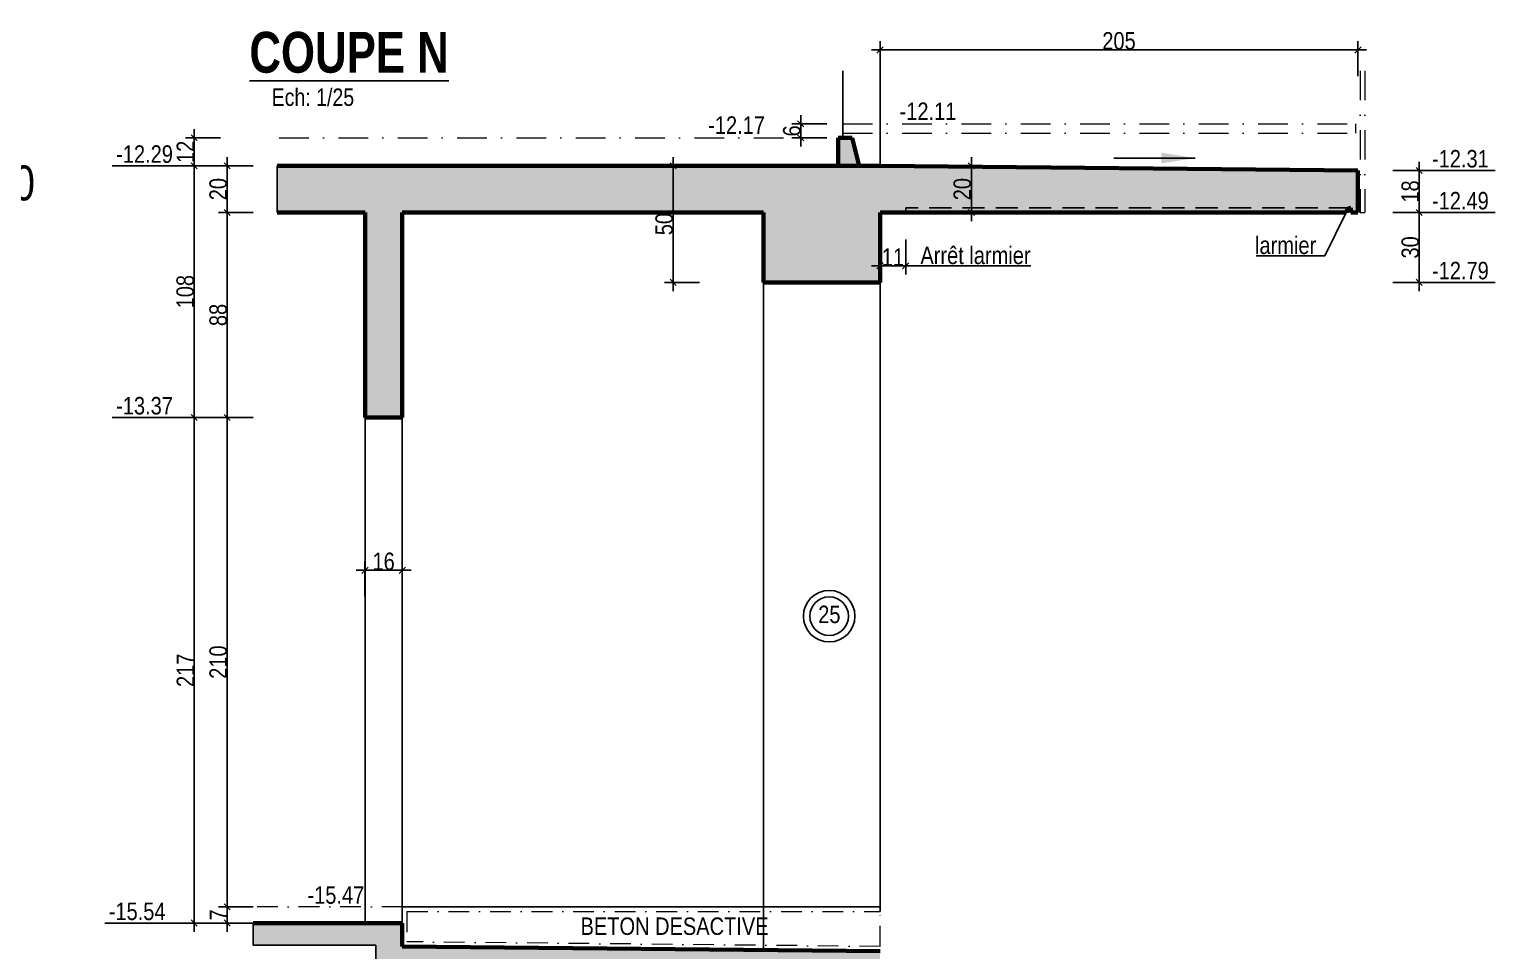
# Model space of a CAD drawing. Header units: millimetres. Extents: x -22 to 27383, y -3644 to 590.
# Drawn here: x 13873 to 15139, y -2784 to -1994 of the extents above; entities that cross this region are included whole.
import ezdxf
from ezdxf.enums import TextEntityAlignment as Align

# ---------------------------------------------------------------- set-up
doc = ezdxf.new("R2010")
doc.units = ezdxf.units.MM
doc.linetypes.add('CACHEX2', pattern=[19.05, 12.7, -6.35])
doc.linetypes.add('TIRETPTX2', pattern=[50.8, 25.4, -12.7, 0, -12.7])
for name, color, linetype in [('01_cote_gen', 4, 'Continuous'), ('01_linteaux', 2, 'Continuous'), ('01_poch_BN', 9, 'Continuous'), ('01_texte', 230, 'Continuous'), ('AA_COTES', 2, 'Continuous')]:
    doc.layers.add(name, color=color, linetype=linetype)
doc.layers.add('01_murs_coup', color=5, linetype='Continuous', lineweight=60)
doc.layers.add('01_tram_axes', color=2, linetype='TIRETPTX2', lineweight=9)
doc.styles.add('ARIAL NA', font='ARIALN.TTF')
doc.styles.add('impact', font='impact.ttf')
doc.styles.add('MATTE_TXT', font='arial.ttf')
doc.styles.add('STYLE2', font='ARIALN.TTF')
doc.dimstyles.new('JB25', dxfattribs={"dimscale": 0.1, "dimtxt": 150, "dimasz": 15, "dimexe": 0.1, "dimexo": 0.1, "dimgap": 0.09, "dimtad": 1, "dimdec": 1, "dimlfac": 0.5, "dimdsep": 46, "dimtxsty": 'STYLE2', "dimblk1": 'BOND_G', "dimblk2": 'BOND_D', "dimsah": 1, "dimcen": 1.5, "dimdle": 0.01, "dimse1": 1, "dimse2": 1, "dimclrd": 4, "dimclre": 2, "dimclrt": 6, "dimazin": 2, "dimtfac": 2.333333, "dimtdec": 1, "dimtix": 1, "dimtmove": 2, "dimatfit": 3, "dimldrblk": 'BOND_G', "dimfxl": 1, "dimtolj": 1, "dimtzin": 0, "dimarcsym": 0})

# ---------------------------------------------------------------- blocks, each defined once
blk = doc.blocks.new('BOND_G')
at = {"layer": 'AA_COTES', "color": 0}
for p, q in [((0, -5), (0, 15)), ((5, 0), (-5, 0)), ((1.77, 1.77), (-1.77, -1.77))]:
    blk.add_line(p, q, dxfattribs=at)
blk = doc.blocks.new('BOND_D')
at = {"layer": 'AA_COTES', "color": 0}
for p, q in [((5, 0), (-5, 0)), ((-1.77, -1.77), (1.77, 1.77)), ((0, 5), (0, -15))]:
    blk.add_line(p, q, dxfattribs=at)
blk = doc.blocks.new('*D2116')
at = {"layer": '01_cote_gen', "color": 4, "lineweight": -2, "transparency": 16777216}
blk.add_line((14042.9, -2325.4), (14042.9, -2152.4), dxfattribs=at)
at = {"layer": 'Defpoints', "color": 0, "transparency": 16777216}
for p in [(14042.9, -2150.9), (14115.8, -2150.9), (14153.5, -2326.9)]:
    blk.add_point(p, dxfattribs=at)
at = {"layer": '01_cote_gen', "color": 4, "lineweight": -2, "transparency": 16777216, "xscale": 1.5, "yscale": 1.5, "zscale": 1.5}
for name, p, rotation in [('BOND_D', (14042.9, -2150.9), 90), ('BOND_G', (14042.9, -2326.9), 270)]:
    blk.add_blockref(name, p, dxfattribs=dict(at, rotation=rotation))
at = {"layer": '01_cote_gen', "color": 6, "transparency": 16777216, "insert": (14035.3, -2238.9), "char_height": 15, "attachment_point": 5, "rotation": 90, "style": 'STYLE2'}
blk.add_mtext('\\A1;88', dxfattribs=at)
blk = doc.blocks.new('*D2117')
at = {"layer": '01_cote_gen', "color": 4, "lineweight": -2, "transparency": 16777216}
blk.add_line((14042.9, -2149.4), (14042.9, -2112.4), dxfattribs=at)
at = {"layer": 'Defpoints', "color": 0, "transparency": 16777216}
for p in [(14042.9, -2110.9), (14115.8, -2110.9), (14115.8, -2150.9)]:
    blk.add_point(p, dxfattribs=at)
at = {"layer": '01_cote_gen', "color": 4, "lineweight": -2, "transparency": 16777216, "xscale": 1.5, "yscale": 1.5, "zscale": 1.5}
for name, p, rotation in [('BOND_D', (14042.9, -2110.9), 90), ('BOND_G', (14042.9, -2150.9), 270)]:
    blk.add_blockref(name, p, dxfattribs=dict(at, rotation=rotation))
at = {"layer": '01_cote_gen', "color": 6, "transparency": 16777216, "insert": (14035.3, -2130.9), "char_height": 15, "attachment_point": 5, "rotation": 90, "style": 'STYLE2'}
blk.add_mtext('\\A1;20', dxfattribs=at)
blk = doc.blocks.new('*D2118')
at = {"layer": '01_cote_gen', "color": 4, "lineweight": -2, "transparency": 16777216}
blk.add_line((14014.6, -2325.4), (14014.6, -2112.4), dxfattribs=at)
at = {"layer": 'Defpoints', "color": 0, "transparency": 16777216}
for p in [(14014.6, -2110.9), (14155.3, -2110.9), (14155.3, -2326.9)]:
    blk.add_point(p, dxfattribs=at)
at = {"layer": '01_cote_gen', "color": 4, "lineweight": -2, "transparency": 16777216, "xscale": 1.5, "yscale": 1.5, "zscale": 1.5}
for name, p, rotation in [('BOND_D', (14014.6, -2110.9), 90), ('BOND_G', (14014.6, -2326.9), 270)]:
    blk.add_blockref(name, p, dxfattribs=dict(at, rotation=rotation))
at = {"layer": '01_cote_gen', "color": 6, "transparency": 16777216, "insert": (14007, -2218.9), "char_height": 15, "attachment_point": 5, "rotation": 90, "style": 'STYLE2'}
blk.add_mtext('\\A1;108', dxfattribs=at)
blk = doc.blocks.new('*D2119')
at = {"layer": '01_cote_gen', "color": 4, "lineweight": -2, "transparency": 16777216}
blk.add_line((14042.9, -2745.4), (14042.9, -2328.4), dxfattribs=at)
at = {"layer": 'Defpoints', "color": 0, "transparency": 16777216}
for p in [(14042.9, -2326.9), (14095.5, -2326.9), (14127.9, -2746.9)]:
    blk.add_point(p, dxfattribs=at)
at = {"layer": '01_cote_gen', "color": 4, "lineweight": -2, "transparency": 16777216, "xscale": 1.5, "yscale": 1.5, "zscale": 1.5}
for name, p, rotation in [('BOND_D', (14042.9, -2326.9), 90), ('BOND_G', (14042.9, -2746.9), 270)]:
    blk.add_blockref(name, p, dxfattribs=dict(at, rotation=rotation))
at = {"layer": '01_cote_gen', "color": 6, "transparency": 16777216, "insert": (14035.3, -2536.9), "char_height": 15, "attachment_point": 5, "rotation": 90, "style": 'STYLE2'}
blk.add_mtext('\\A1;210', dxfattribs=at)
blk = doc.blocks.new('*D2120')
at = {"layer": '01_cote_gen', "color": 4, "lineweight": -2, "transparency": 16777216}
blk.add_line((14042.9, -2759.4), (14042.9, -2748.4), dxfattribs=at)
at = {"layer": 'Defpoints', "color": 0, "transparency": 16777216}
for p in [(14042.9, -2746.9), (14149.2, -2746.9), (14149.2, -2760.9)]:
    blk.add_point(p, dxfattribs=at)
at = {"layer": '01_cote_gen', "color": 4, "lineweight": -2, "transparency": 16777216, "xscale": 1.5, "yscale": 1.5, "zscale": 1.5}
for name, p, rotation in [('BOND_D', (14042.9, -2746.9), 90), ('BOND_G', (14042.9, -2760.9), 270)]:
    blk.add_blockref(name, p, dxfattribs=dict(at, rotation=rotation))
at = {"layer": '01_cote_gen', "color": 6, "transparency": 16777216, "insert": (14035.4, -2753.9), "char_height": 15, "attachment_point": 5, "rotation": 90, "style": 'STYLE2'}
blk.add_mtext('\\A1;7', dxfattribs=at)
blk = doc.blocks.new('*D2121')
at = {"layer": '01_cote_gen', "color": 4, "lineweight": -2, "transparency": 16777216}
blk.add_line((14014.6, -2759.4), (14014.6, -2328.4), dxfattribs=at)
at = {"layer": 'Defpoints', "color": 0, "transparency": 16777216}
for p in [(14014.6, -2326.9), (14095.5, -2326.9), (14126.1, -2760.9)]:
    blk.add_point(p, dxfattribs=at)
at = {"layer": '01_cote_gen', "color": 4, "lineweight": -2, "transparency": 16777216, "xscale": 1.5, "yscale": 1.5, "zscale": 1.5}
for name, p, rotation in [('BOND_D', (14014.6, -2326.9), 90), ('BOND_G', (14014.6, -2760.9), 270)]:
    blk.add_blockref(name, p, dxfattribs=dict(at, rotation=rotation))
at = {"layer": '01_cote_gen', "color": 6, "transparency": 16777216, "insert": (14007.1, -2543.9), "char_height": 15, "attachment_point": 5, "rotation": 90, "style": 'STYLE2'}
blk.add_mtext('\\A1;217', dxfattribs=at)
blk = doc.blocks.new('*D2152')
at = {"layer": '01_cote_gen', "color": 4, "lineweight": -2, "transparency": 16777216}
blk.add_line((14162.7, -2458.1), (14191.7, -2458.1), dxfattribs=at)
at = {"layer": 'Defpoints', "color": 0, "transparency": 16777216}
for p in [(14161.2, -2464.8), (14193.2, -2458.1), (14193.2, -2464.8)]:
    blk.add_point(p, dxfattribs=at)
at = {"layer": '01_cote_gen', "color": 4, "lineweight": -2, "transparency": 16777216, "xscale": 1.5, "yscale": 1.5, "zscale": 1.5, "rotation": 180}
blk.add_blockref('BOND_G', (14161.2, -2458.1), dxfattribs=at)
at = {"layer": '01_cote_gen', "color": 4, "lineweight": -2, "transparency": 16777216, "xscale": 1.5, "yscale": 1.5, "zscale": 1.5}
blk.add_blockref('BOND_D', (14193.2, -2458.1), dxfattribs=at)
at = {"layer": '01_cote_gen', "color": 6, "transparency": 16777216, "insert": (14177.2, -2450.5), "char_height": 15, "attachment_point": 5, "style": 'STYLE2'}
blk.add_mtext('\\A1;16', dxfattribs=at)
blk = doc.blocks.new('*D2149')
at = {"layer": '01_cote_gen', "color": 4, "lineweight": -2, "transparency": 16777216}
blk.add_line((14535.1, -2085.4), (14535.1, -2076.4), dxfattribs=at)
at = {"layer": 'Defpoints', "color": 0, "transparency": 16777216}
for p in [(14535.1, -2074.9), (14579.2, -2074.9), (14579.2, -2086.9)]:
    blk.add_point(p, dxfattribs=at)
at = {"layer": '01_cote_gen', "color": 4, "lineweight": -2, "transparency": 16777216, "xscale": 1.5, "yscale": 1.5, "zscale": 1.5}
for name, p, rotation in [('BOND_D', (14535.1, -2074.9), 90), ('BOND_G', (14535.1, -2086.9), 270)]:
    blk.add_blockref(name, p, dxfattribs=dict(at, rotation=rotation))
at = {"layer": '01_cote_gen', "color": 6, "transparency": 16777216, "insert": (14527.5, -2080.9), "char_height": 15, "attachment_point": 5, "rotation": 90, "style": 'STYLE2'}
blk.add_mtext('\\A1;6', dxfattribs=at)
blk = doc.blocks.new('*D2115')
at = {"layer": '01_cote_gen', "color": 4, "lineweight": -2, "transparency": 16777216}
blk.add_line((14623.7, -2196.7), (14604.7, -2196.7), dxfattribs=at)
at = {"layer": 'Defpoints', "color": 0, "transparency": 16777216}
for p in [(14625.2, -2159.6), (14603.2, -2170.7), (14603.2, -2196.7)]:
    blk.add_point(p, dxfattribs=at)
at = {"layer": '01_cote_gen', "color": 4, "lineweight": -2, "transparency": 16777216, "xscale": 1.5, "yscale": 1.5, "zscale": 1.5, "rotation": 180}
blk.add_blockref('BOND_D', (14603.2, -2196.7), dxfattribs=at)
at = {"layer": '01_cote_gen', "color": 4, "lineweight": -2, "transparency": 16777216, "xscale": 1.5, "yscale": 1.5, "zscale": 1.5}
blk.add_blockref('BOND_G', (14625.2, -2196.7), dxfattribs=at)
at = {"layer": '01_cote_gen', "color": 6, "transparency": 16777216, "insert": (14614.2, -2189.2), "char_height": 15, "attachment_point": 5, "style": 'STYLE2'}
blk.add_mtext('\\A1;11', dxfattribs=at)
blk = doc.blocks.new('*D2150')
at = {"layer": '01_cote_gen', "color": 4, "lineweight": -2, "transparency": 16777216}
blk.add_line((14681.5, -2112.4), (14681.5, -2149.4), dxfattribs=at)
at = {"layer": 'Defpoints', "color": 0, "transparency": 16777216}
for p in [(14603.2, -2110.9), (14603.2, -2150.9), (14681.5, -2150.9)]:
    blk.add_point(p, dxfattribs=at)
at = {"layer": '01_cote_gen', "color": 4, "lineweight": -2, "transparency": 16777216, "xscale": 1.5, "yscale": 1.5, "zscale": 1.5}
for name, p, rotation in [('BOND_G', (14681.5, -2110.9), 90), ('BOND_D', (14681.5, -2150.9), 270)]:
    blk.add_blockref(name, p, dxfattribs=dict(at, rotation=rotation))
at = {"layer": '01_cote_gen', "color": 6, "transparency": 16777216, "insert": (14673.8, -2130.9), "char_height": 15, "attachment_point": 5, "rotation": 90, "style": 'STYLE2'}
blk.add_mtext('\\A1;20', dxfattribs=at)
blk = doc.blocks.new('*D2151')
at = {"layer": '01_cote_gen', "color": 4, "lineweight": -2, "transparency": 16777216}
blk.add_line((15065.8, -2116.4), (15065.8, -2149.4), dxfattribs=at)
at = {"layer": 'Defpoints', "color": 0, "transparency": 16777216}
for p in [(15013.2, -2114.9), (15013.2, -2150.9), (15065.8, -2150.9)]:
    blk.add_point(p, dxfattribs=at)
at = {"layer": '01_cote_gen', "color": 4, "lineweight": -2, "transparency": 16777216, "xscale": 1.5, "yscale": 1.5, "zscale": 1.5}
for name, p, rotation in [('BOND_G', (15065.8, -2114.9), 90), ('BOND_D', (15065.8, -2150.9), 270)]:
    blk.add_blockref(name, p, dxfattribs=dict(at, rotation=rotation))
at = {"layer": '01_cote_gen', "color": 6, "transparency": 16777216, "insert": (15058.2, -2132.9), "char_height": 15, "attachment_point": 5, "rotation": 90, "style": 'STYLE2'}
blk.add_mtext('\\A1;18', dxfattribs=at)
blk = doc.blocks.new('*D2146')
at = {"layer": '01_cote_gen', "color": 4, "lineweight": -2, "transparency": 16777216}
blk.add_line((14014.6, -2109.4), (14014.6, -2088.4), dxfattribs=at)
at = {"layer": 'Defpoints', "color": 0, "transparency": 16777216}
for p in [(14014.6, -2086.9), (14087.6, -2086.9), (14085.9, -2110.9)]:
    blk.add_point(p, dxfattribs=at)
at = {"layer": '01_cote_gen', "color": 4, "lineweight": -2, "transparency": 16777216, "xscale": 1.5, "yscale": 1.5, "zscale": 1.5}
for name, p, rotation in [('BOND_D', (14014.6, -2086.9), 90), ('BOND_G', (14014.6, -2110.9), 270)]:
    blk.add_blockref(name, p, dxfattribs=dict(at, rotation=rotation))
at = {"layer": '01_cote_gen', "color": 6, "transparency": 16777216, "insert": (14007.1, -2098.9), "char_height": 15, "attachment_point": 5, "rotation": 90, "style": 'STYLE2'}
blk.add_mtext('\\A1;12', dxfattribs=at)
blk = doc.blocks.new('*D2114')
at = {"layer": '01_cote_gen', "color": 4, "lineweight": -2, "transparency": 16777216}
blk.add_line((14604.7, -2011.4), (15011.7, -2011.4), dxfattribs=at)
at = {"layer": 'Defpoints', "color": 0, "transparency": 16777216}
for p in [(14603.2, -1999.5), (15013.2, -2011.4), (15013.2, -2085.1)]:
    blk.add_point(p, dxfattribs=at)
at = {"layer": '01_cote_gen', "color": 4, "lineweight": -2, "transparency": 16777216, "xscale": 1.5, "yscale": 1.5, "zscale": 1.5, "rotation": 180}
blk.add_blockref('BOND_G', (14603.2, -2011.4), dxfattribs=at)
at = {"layer": '01_cote_gen', "color": 4, "lineweight": -2, "transparency": 16777216, "xscale": 1.5, "yscale": 1.5, "zscale": 1.5}
blk.add_blockref('BOND_D', (15013.2, -2011.4), dxfattribs=at)
at = {"layer": '01_cote_gen', "color": 6, "transparency": 16777216, "insert": (14808.2, -2003.7), "char_height": 15, "attachment_point": 5, "style": 'STYLE2'}
blk.add_mtext('\\A1;205', dxfattribs=at)
blk = doc.blocks.new('*D2147')
at = {"layer": '01_cote_gen', "color": 4, "lineweight": -2, "transparency": 16777216}
blk.add_line((14425.7, -2209.4), (14425.7, -2112.4), dxfattribs=at)
at = {"layer": 'Defpoints', "color": 0, "transparency": 16777216}
for p in [(14425.7, -2110.9), (14448.3, -2110.9), (14503.2, -2210.9)]:
    blk.add_point(p, dxfattribs=at)
at = {"layer": '01_cote_gen', "color": 4, "lineweight": -2, "transparency": 16777216, "xscale": 1.5, "yscale": 1.5, "zscale": 1.5}
for name, p, rotation in [('BOND_D', (14425.7, -2110.9), 90), ('BOND_G', (14425.7, -2210.9), 270)]:
    blk.add_blockref(name, p, dxfattribs=dict(at, rotation=rotation))
at = {"layer": '01_cote_gen', "color": 6, "transparency": 16777216, "insert": (14418, -2160.9), "char_height": 15, "attachment_point": 5, "rotation": 90, "style": 'STYLE2'}
blk.add_mtext('\\A1;50', dxfattribs=at)
blk = doc.blocks.new('*D2148')
at = {"layer": '01_cote_gen', "color": 4, "lineweight": -2, "transparency": 16777216}
blk.add_line((15065.8, -2152.4), (15065.8, -2209.4), dxfattribs=at)
at = {"layer": 'Defpoints', "color": 0, "transparency": 16777216}
for p in [(14890.6, -2150.9), (14603.2, -2210.9), (15065.8, -2210.9)]:
    blk.add_point(p, dxfattribs=at)
at = {"layer": '01_cote_gen', "color": 4, "lineweight": -2, "transparency": 16777216, "xscale": 1.5, "yscale": 1.5, "zscale": 1.5}
for name, p, rotation in [('BOND_G', (15065.8, -2150.9), 90), ('BOND_D', (15065.8, -2210.9), 270)]:
    blk.add_blockref(name, p, dxfattribs=dict(at, rotation=rotation))
at = {"layer": '01_cote_gen', "color": 6, "transparency": 16777216, "insert": (15058.2, -2180.9), "char_height": 15, "attachment_point": 5, "rotation": 90, "style": 'STYLE2'}
blk.add_mtext('\\A1;30', dxfattribs=at)
blk = doc.blocks.new('*D2175')
at = {"layer": '01_cote_gen', "color": 4, "lineweight": -2, "transparency": 16777216}
blk.add_line((16155.5, -2530.4), (16155.5, -2493.4), dxfattribs=at)
at = {"layer": 'Defpoints', "color": 0, "transparency": 16777216}
for p in [(16155.5, -2491.9), (16199.7, -2491.9), (0, -2531.9)]:
    blk.add_point(p, dxfattribs=at)
at = {"layer": '01_cote_gen', "color": 4, "lineweight": -2, "transparency": 16777216, "xscale": 1.5, "yscale": 1.5, "zscale": 1.5}
for name, p, rotation in [('BOND_D', (16155.5, -2491.9), 90), ('BOND_G', (16155.5, -2531.9), 270)]:
    blk.add_blockref(name, p, dxfattribs=dict(at, rotation=rotation))
at = {"layer": '01_cote_gen', "color": 6, "transparency": 16777216, "insert": (16147.8, -2511.9), "char_height": 15, "attachment_point": 5, "rotation": 90, "style": 'STYLE2'}
blk.add_mtext('\\A1;20', dxfattribs=at)

msp = doc.modelspace()

# ---------------------------------------------------------------- hatches: boundary and pattern name
at = {"layer": '01_poch_BN'}
h = msp.add_hatch(color=256, dxfattribs=at)
h.dxf.hatch_style = 1
h.paths.add_polyline_path([(14579.24, -2086.93), (14567.24, -2086.93), (14567.24, -2110.93), (14585.24, -2110.93)])
h.paths.add_polyline_path([(14603.24, -2150.93), (15003.24, -2150.93, -0.4142136), (15007.24, -2146.93), (15007.24, -2150.93), (15013.24, -2150.93), (15013.24, -2114.93), (14603.24, -2110.93), (14085.88, -2110.93), (14085.88, -2150.93), (14161.24, -2150.93), (14161.24, -2326.93), (14193.24, -2326.93), (14193.24, -2150.93), (14503.24, -2150.93), (14503.24, -2210.93), (14603.24, -2210.93)])
h.paths.add_polyline_path([(14603.24, -2784.93), (14193.24, -2780.93), (14193.24, -2760.93), (14065.26, -2760.93), (14065.26, -2779.72), (14170.66, -2779.72), (14170.66, -2799.07), (14603.24, -2799.07)])

# ---------------------------------------------------------------- linework, layer by layer
at = {"layer": '01_linteaux'}
for p, q in [((14571.24, -2086.93), (14571.24, -2029.25)), ((14603.24, -2110.93), (14603.24, -2029.25)), ((14503.24, -2210.93), (14503.24, -2783.96)), ((14603.24, -2210.93), (14603.24, -2750.93)), ((14161.24, -2326.93), (14161.24, -2760.93)), ((14193.24, -2326.93), (14193.24, -2760.93)), ((14193.37, -2746.93), (14603.24, -2746.93))]:
    msp.add_line(p, q, dxfattribs=at)
at = {"layer": '01_linteaux', "linetype": 'CACHEX2', "ltscale": 1.5}
for p, q in [((14625.24, -2146.93), (14625.24, -2150.93)), ((15007.24, -2146.93), (14625.24, -2146.93))]:
    msp.add_line(p, q, dxfattribs=at)
at = {"layer": '01_murs_coup'}
for p, q in [((14567.24, -2086.93), (14579.24, -2086.93)), ((14567.24, -2086.93), (14567.24, -2110.93)), ((14579.24, -2086.93), (14585.24, -2110.93)), ((14085.88, -2110.93), (14603.24, -2110.93)), ((14603.24, -2110.93), (15013.24, -2114.93)), ((15013.24, -2114.93), (15013.24, -2150.93)), ((14085.88, -2150.93), (14161.24, -2150.93)), ((14161.24, -2150.93), (14161.24, -2326.93)), ((14193.24, -2150.93), (14193.24, -2326.93)), ((14193.24, -2150.93), (14503.24, -2150.93)), ((14503.24, -2150.93), (14503.24, -2210.93)), ((14603.24, -2150.93), (14603.24, -2210.93)), ((14603.24, -2150.93), (15003.24, -2150.93)), ((15007.24, -2146.93), (15007.24, -2150.93)), ((15007.24, -2150.93), (15013.24, -2150.93)), ((14503.24, -2210.93), (14603.24, -2210.93)), ((14193.24, -2326.93), (14161.24, -2326.93)), ((14193.24, -2760.93), (14065.26, -2760.93)), ((14193.24, -2760.93), (14193.24, -2780.93)), ((14603.24, -2784.93), (14193.05, -2780.93))]:
    msp.add_line(p, q, dxfattribs=at)
msp.add_arc((15007.24, -2150.93), 4, 90, 180, dxfattribs=at)
at = {"layer": '01_poch_BN'}
for p, q in [((14085.88, -2110.93), (14085.88, -2150.93)), ((14065.26, -2760.93), (14065.26, -2779.72)), ((14065.26, -2779.72), (14170.66, -2779.72)), ((14170.66, -2779.72), (14170.66, -2799.07))]:
    msp.add_line(p, q, dxfattribs=at)
at = {"layer": '01_texte'}
for p, q in [((14013.47, -2110.93), (13944.27, -2110.93)), ((14803.63, -2104.2), (14873.51, -2104.2)), ((15131.04, -2114.93), (15073.34, -2114.93)), ((14984.69, -2188.03), (15003.24, -2150.93)), ((15131.04, -2150.93), (15073.34, -2150.93)), ((14925.8, -2188.03), (14984.69, -2188.03)), ((14632.74, -2196.69), (14732.63, -2196.69)), ((15131.04, -2210.93), (15073.34, -2210.93)), ((14013.47, -2326.93), (13944.27, -2326.93)), ((14007.14, -2760.93), (13937.94, -2760.93))]:
    msp.add_line(p, q, dxfattribs=at)
for radius in [22.07, 16.58]:
    msp.add_circle((14559.52, -2497.44), radius, dxfattribs=at)
for points in [[(14873.51, -2104.2), (14844.42, -2099.59), (14844.42, -2104.2)], [(14873.51, -2104.2), (14844.42, -2108.81), (14844.42, -2104.2)]]:
    msp.add_solid(points, dxfattribs=at)
at = {"layer": '01_tram_axes'}
for p, q in [((15015.24, -2029.25), (15015.24, -2150.93)), ((15019.24, -2029.25), (15019.24, -2150.93)), ((14571.24, -2074.93), (15011.24, -2074.93)), ((15011.24, -2074.93), (15011.24, -2082.93)), ((14087.62, -2086.93), (14556.71, -2086.93)), ((14571.24, -2082.93), (15011.24, -2082.93)), ((15015.24, -2150.93), (15019.24, -2150.93))]:
    msp.add_line(p, q, dxfattribs=at)
at = {"layer": '01_tram_axes', "ltscale": 0.7}
for p, q in [((14193.37, -2746.93), (14065.26, -2746.93)), ((14197.24, -2750.93), (14197.24, -2776.97)), ((14197.24, -2750.93), (14603.28, -2750.93)), ((14603.28, -2780.93), (14603.28, -2750.93)), ((14603.28, -2780.93), (14197.24, -2776.97))]:
    msp.add_line(p, q, dxfattribs=at)

# ---------------------------------------------------------------- texts
at = {"layer": '01_texte'}
for s, height, style, p in [('%%UCOUPE N', 35, 'impact', (14147.55, -2041.42)), (' larmier', 15, 'ARIAL NA', (14948.77, -2191.08)), ('Arrêt larmier', 15, 'ARIAL NA', (14685.05, -2199.74))]:
    msp.add_text(s, height=height, dxfattribs=dict(at, style=style)).set_placement(p, align=Align.BOTTOM_CENTER)
at = {"layer": '01_texte', "style": 'MATTE_TXT', "width": 0.8}
for s, height, p in [('Ech: 1/25', 15, (14116.52, -2063.98)), ('%%P0.00 = 220.50', 30, (13765.78, -2149.59))]:
    msp.add_text(s, height=height, dxfattribs=at).set_placement(p, align=Align.BOTTOM_CENTER)
at = {"layer": '01_texte', "style": 'ARIAL NA'}
for s, p in [('-12.11', (14619.94, -2071.55)), ('-12.17', (14455.68, -2083.43)), ('-12.29', (13947.68, -2108.31)), ('-12.31', (15076.75, -2112.31)), ('-12.49', (15076.75, -2148.31)), ('-12.79', (15076.75, -2208.31)), ('-13.37', (13947.68, -2324.31)), ('25', (14550.1, -2503.42)), ('-15.47', (14111.86, -2744.31)), ('-15.54', (13941.35, -2758.31)), ('BETON DESACTIVE', (14346.17, -2771.07))]:
    msp.add_text(s, height=15, dxfattribs=at).set_placement(p)

# ---------------------------------------------------------------- dimensions: what is measured, and where the dimension line sits
at = {"layer": '01_cote_gen'}
for base, p1, p2, picture, middle in [((15013.24, -2011.37), (14603.24, -1999.46), (15013.24, -2085.14), '*D2114', (14808.24, -2003.7)), ((14603.24, -2196.69), (14625.24, -2159.59), (14603.24, -2170.68), '*D2115', (14614.24, -2189.15)), ((14193.24, -2458.12), (14161.24, -2464.76), (14193.24, -2464.76), '*D2152', (14177.24, -2450.45))]:
    dim = msp.add_linear_dim(base=base, p1=p1, p2=p2, dimstyle='JB25', dxfattribs=at)
    dim.commit()
    dim.dimension.update_dxf_attribs({"geometry": picture, "text_midpoint": middle})
for base, p1, p2, picture, middle in [((14535.13, -2074.93), (14579.24, -2086.93), (14579.24, -2074.93), '*D2149', (14527.46, -2080.93)), ((14014.64, -2086.93), (14085.88, -2110.93), (14087.62, -2086.93), '*D2146', (14007.1, -2098.93)), ((14014.64, -2110.93), (14155.27, -2326.93), (14155.27, -2110.93), '*D2118', (14006.97, -2218.93)), ((14042.95, -2110.93), (14115.82, -2150.93), (14115.82, -2110.93), '*D2117', (14035.28, -2130.93)), ((14425.69, -2110.93), (14503.24, -2210.93), (14448.33, -2110.93), '*D2147', (14418.02, -2160.93)), ((14681.48, -2150.93), (14603.24, -2110.93), (14603.24, -2150.93), '*D2150', (14673.82, -2130.93)), ((15065.84, -2150.93), (15013.24, -2114.93), (15013.24, -2150.93), '*D2151', (15058.17, -2132.93)), ((14042.95, -2150.93), (14153.5, -2326.93), (14115.82, -2150.93), '*D2116', (14035.28, -2238.93)), ((15065.84, -2210.93), (14890.57, -2150.93), (14603.24, -2210.93), '*D2148', (15058.17, -2180.93)), ((14014.64, -2326.93), (14126.1, -2760.93), (14095.52, -2326.93), '*D2121', (14007.1, -2543.93)), ((14042.95, -2326.93), (14127.87, -2746.93), (14095.52, -2326.93), '*D2119', (14035.28, -2536.93)), ((16155.5, -2491.86), (0, -2531.86), (16199.66, -2491.86), '*D2175', (16147.84, -2511.86)), ((14042.95, -2746.93), (14149.17, -2760.93), (14149.17, -2746.93), '*D2120', (14035.44, -2753.93))]:
    dim = msp.add_linear_dim(base=base, p1=p1, p2=p2, angle=90, dimstyle='JB25', dxfattribs=at)
    dim.commit()
    dim.dimension.update_dxf_attribs({"geometry": picture, "text_midpoint": middle})

doc.saveas('drawing.dxf')
